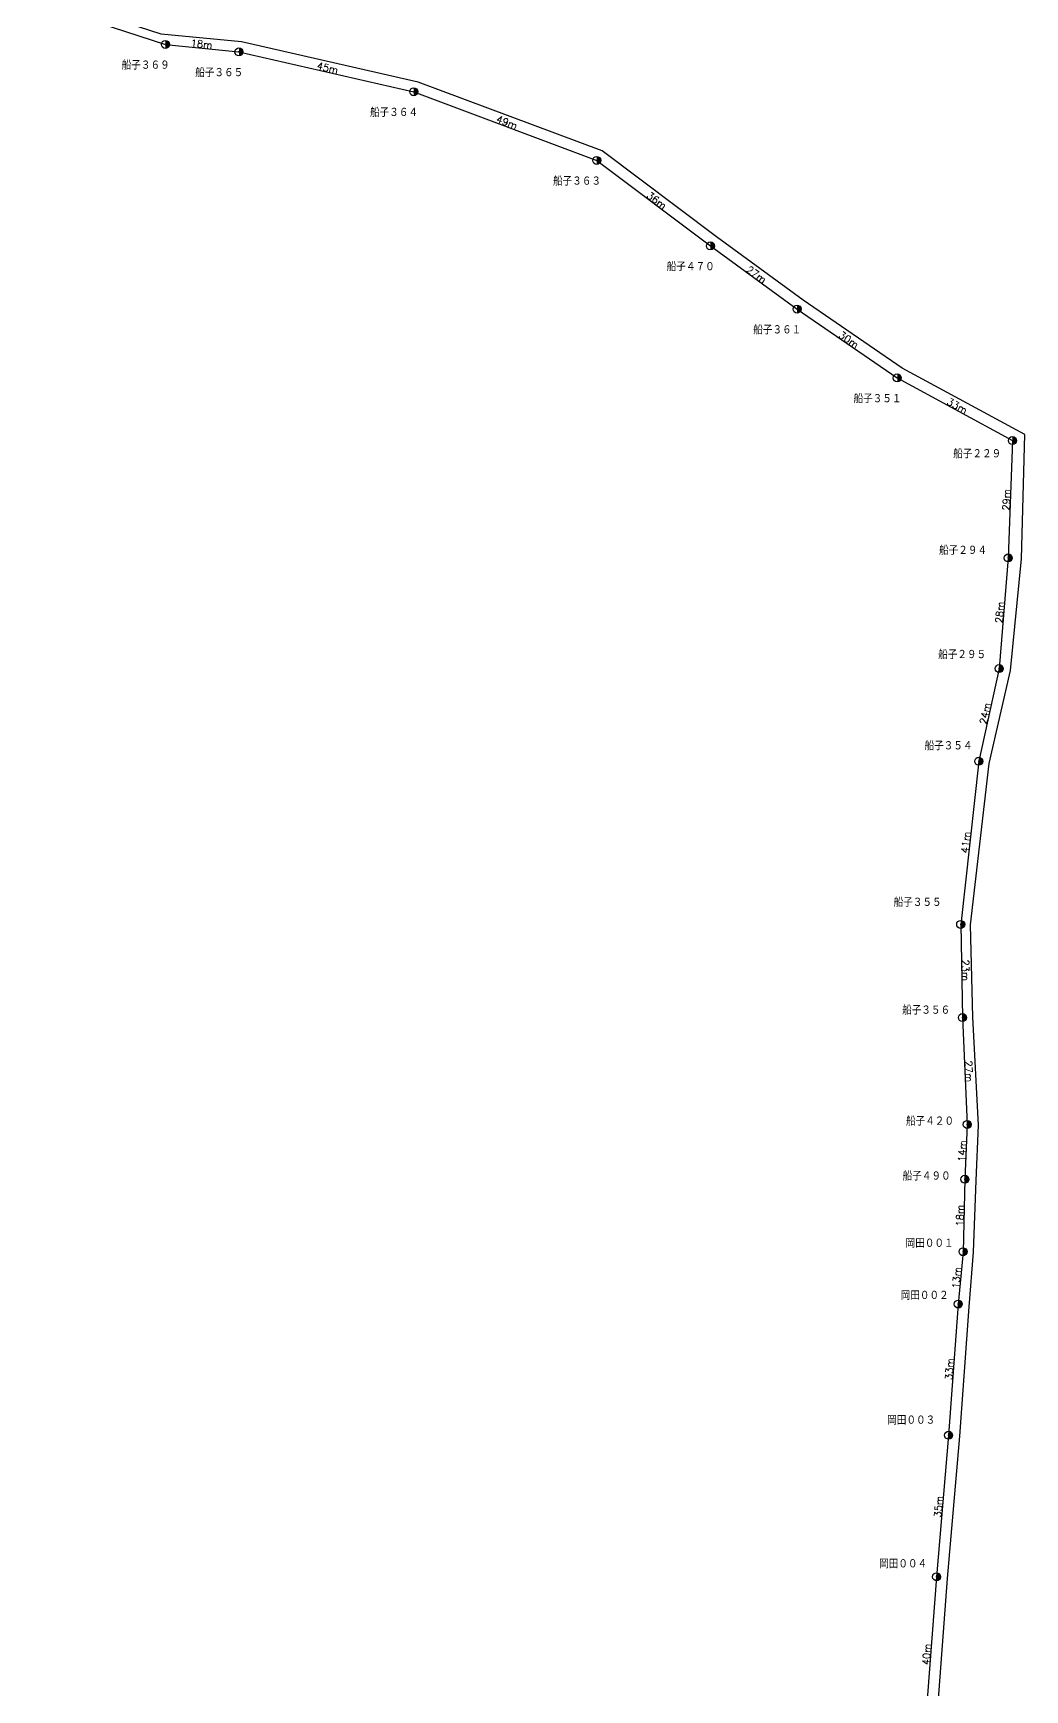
# Model space of a CAD drawing. Extents: x 11718 to 14316, y 5719 to 11395.
# Drawn here: x 13097.9 to 13345.7, y 6734.1 to 7148.1 of the extents above; entities that cross this region are included whole.
import ezdxf
from ezdxf.enums import TextEntityAlignment as Align

# ---------------------------------------------------------------- set-up
doc = ezdxf.new("R2010")
doc.units = 0
doc.header["$MEASUREMENT"] = 0
doc.header["$PDSIZE"] = 0.5
doc.layers.get('0').update_dxf_attribs({"linetype": 'CONTINUOUS'})
for name, color, linetype in [('KAN', 3, 'CONTINUOUS'), ('MESSEN', 9, 'CONTINUOUS'), ('POLE', 7, 'CONTINUOUS'), ('SPAN', 7, 'CONTINUOUS')]:
    doc.layers.add(name, color=color, linetype=linetype)
doc.styles.get("Standard").update_dxf_attribs({"font": 'txt', "bigfont": 'extfont'})

# ---------------------------------------------------------------- blocks, each defined once
blk = doc.blocks.new('T_CP')
at = {"color": 0, "linetype": 'BYBLOCK', "const_width": 1}
blk.add_lwpolyline([(0, -0.5, 1), (0, 0.5, -24.142235)], format="xyb", dxfattribs=at)
at = {"color": 0, "linetype": 'BYBLOCK'}
blk.add_circle((0, 0), 1, dxfattribs=at)
blk.add_point((0, 0), dxfattribs=at)
for tag, p, height in [('V1', (1.5, 3), 2), ('V2', (1.5, 0.5), 2), ('V3', (1.8, -0.4), 0.2), ('V4', (1.8, -0.73), 0.2), ('V5', (1.8, -1.1), 0.2), ('V6', (1.8, -1.43), 0.2), ('V7', (1.8, -1.77), 0.2), ('V8', (1.8, -2.1), 0.2)]:
    blk.add_attdef(tag, p, '', height=height, dxfattribs=at)

msp = doc.modelspace()

# ---------------------------------------------------------------- linework, layer by layer
at = {"layer": 'KAN', "elevation": 2}
msp.add_lwpolyline([(13323.43, 6722.81), (13326.34, 6761.87), (13329.41, 6797.49), (13331.78, 6829.81), (13332.87, 6843.4), (13333.5, 6861.34), (13334.11, 6875.14), (13332.71, 6902.17), (13332.14, 6925.26), (13336.76, 6965.54), (13342.07, 6988.8), (13344.84, 7016.69), (13345.69, 7047.79), (13315.07, 7064.37), (13290.28, 7081.32), (13268.67, 7097.17), (13240.07, 7118.66), (13194.1, 7135.77), (13149.96, 7145.85), (13129.88, 7147.8), (13104.09, 7156.13)], dxfattribs=at)
at = {"layer": 'MESSEN'}
for p, q in [((13097.86, 7155.99), (13130.91, 7145.24)), ((13130.91, 7145.24), (13149.29, 7143.38)), ((13149.29, 7143.38), (13192.97, 7133.43)), ((13192.97, 7133.43), (13238.7, 7116.26)), ((13238.7, 7116.26), (13267.12, 7094.89)), ((13267.12, 7094.89), (13288.76, 7079.1)), ((13288.76, 7079.1), (13313.79, 7061.9)), ((13313.79, 7061.9), (13342.6, 7046.24)), ((13342.6, 7046.24), (13341.54, 7016.92)), ((13341.54, 7016.92), (13339.28, 6989.26)), ((13339.28, 6989.26), (13334.16, 6966.1)), ((13334.16, 6966.1), (13329.65, 6925.35)), ((13329.65, 6925.35), (13330.1, 6902.05)), ((13330.1, 6902.05), (13331.3, 6875.34)), ((13331.3, 6875.34), (13330.7, 6861.66)), ((13330.7, 6861.66), (13330.25, 6843.55)), ((13330.25, 6843.55), (13329.05, 6830.47)), ((13329.05, 6830.47), (13326.64, 6797.68)), ((13326.64, 6797.68), (13323.63, 6762.31)), ((13323.63, 6762.31), (13320.62, 6722.91))]:
    msp.add_line(p, q, dxfattribs=at)

# ---------------------------------------------------------------- block references
at = {"layer": 'POLE'}
ref = msp.add_blockref('T_CP', (13130.91, 7145.24), dxfattribs=at)
ref.add_attrib('V1', '船子３６９', (13119.99, 7138.97), dxfattribs={"layer": '0', "height": 2})
ref = msp.add_blockref('T_CP', (13149.29, 7143.38), dxfattribs=at)
ref.add_attrib('V1', '船子３６５', (13138.37, 7137.11), dxfattribs={"layer": '0', "height": 2})
ref = msp.add_blockref('T_CP', (13192.97, 7133.43), dxfattribs=at)
ref.add_attrib('V1', '船子３６４', (13182.05, 7127.16), dxfattribs={"layer": '0', "height": 2})
ref = msp.add_blockref('T_CP', (13238.7, 7116.26), dxfattribs=at)
ref.add_attrib('V1', '船子３６３', (13227.78, 7109.99), dxfattribs={"layer": '0', "height": 2})
ref = msp.add_blockref('T_CP', (13267.12, 7094.89), dxfattribs=at)
ref.add_attrib('V1', '船子４７０', (13256.19, 7088.62), dxfattribs={"layer": '0', "height": 2})
ref = msp.add_blockref('T_CP', (13288.76, 7079.1), dxfattribs=at)
ref.add_attrib('V1', '船子３６１', (13277.83, 7072.83), dxfattribs={"layer": '0', "height": 2})
ref = msp.add_blockref('T_CP', (13313.79, 7061.9), dxfattribs=at)
ref.add_attrib('V1', '船子３５１', (13302.87, 7055.63), dxfattribs={"layer": '0', "height": 2})
ref = msp.add_blockref('T_CP', (13342.6, 7046.24), dxfattribs=at)
ref.add_attrib('V1', '船子２２９', (13327.79, 7041.86), dxfattribs={"layer": '0', "height": 2})
ref = msp.add_blockref('T_CP', (13341.54, 7016.92), dxfattribs=at)
ref.add_attrib('V1', '船子２９４', (13324.25, 7017.73), dxfattribs={"layer": '0', "height": 2})
ref = msp.add_blockref('T_CP', (13339.28, 6989.26), dxfattribs=at)
ref.add_attrib('V1', '船子２９５', (13324.02, 6991.69), dxfattribs={"layer": '0', "height": 2})
ref = msp.add_blockref('T_CP', (13334.16, 6966.1), dxfattribs=at)
ref.add_attrib('V1', '船子３５４', (13320.62, 6968.88), dxfattribs={"layer": '0', "height": 2})
ref = msp.add_blockref('T_CP', (13329.65, 6925.35), dxfattribs=at)
ref.add_attrib('V1', '船子３５５', (13312.9, 6929.77), dxfattribs={"layer": '0', "height": 2})
ref = msp.add_blockref('T_CP', (13330.1, 6902.05), dxfattribs=at)
ref.add_attrib('V1', '船子３５６', (13315.03, 6902.82), dxfattribs={"layer": '0', "height": 2})
ref = msp.add_blockref('T_CP', (13331.3, 6875.34), dxfattribs=at)
ref.add_attrib('V1', '船子４２０', (13315.99, 6875.09), dxfattribs={"layer": '0', "height": 2})
ref = msp.add_blockref('T_CP', (13330.7, 6861.66), dxfattribs=at)
ref.add_attrib('V1', '船子４９０', (13315.15, 6861.37), dxfattribs={"layer": '0', "height": 2})
ref = msp.add_blockref('T_CP', (13330.25, 6843.55), dxfattribs=at)
ref.add_attrib('V1', '岡田００１', (13315.89, 6844.58), dxfattribs={"layer": '0', "height": 2})
ref = msp.add_blockref('T_CP', (13329.05, 6830.47), dxfattribs=at)
ref.add_attrib('V1', '岡田００２', (13314.65, 6831.54), dxfattribs={"layer": '0', "height": 2})
ref = msp.add_blockref('T_CP', (13326.64, 6797.68), dxfattribs=at)
ref.add_attrib('V1', '岡田００３', (13311.3, 6800.37), dxfattribs={"layer": '0', "height": 2})
ref = msp.add_blockref('T_CP', (13323.63, 6762.31), dxfattribs=at)
ref.add_attrib('V1', '岡田００４', (13309.27, 6764.47), dxfattribs={"layer": '0', "height": 2})

# ---------------------------------------------------------------- texts
at = {"layer": 'SPAN'}
for s, rotation, p in [('18m', 354, (13139.97, 7145.33)), ('45m', 347, (13171.45, 7139.35)), ('49m', 339, (13216.26, 7125.75)), ('36m', 323, (13253.69, 7106.24)), ('27m', 324, (13278.61, 7087.74)), ('30m', 326, (13301.69, 7071.43)), ('33m', 331, (13328.77, 7054.9)), ('29m', 88, (13341.07, 7031.44)), ('28m', 85, (13339.42, 7003.3)), ('24m', 78, (13335.77, 6978.04)), ('41m', 84, (13330.91, 6945.83)), ('23m', 271, (13330.87, 6913.87)), ('27m', 273, (13331.71, 6888.61)), ('14m', 87, (13330.01, 6868.7)), ('18m', 89, (13329.47, 6852.57)), ('13m', 85, (13328.65, 6837.03)), ('33m', 86, (13326.85, 6814.21)), ('35m', 85, (13324.12, 6779.84)), ('40m', 86, (13321.15, 6742.93))]:
    msp.add_text(s, height=1.8, rotation=rotation, dxfattribs=at).set_placement(p, align=Align.MIDDLE_CENTER)

doc.saveas('drawing.dxf')
